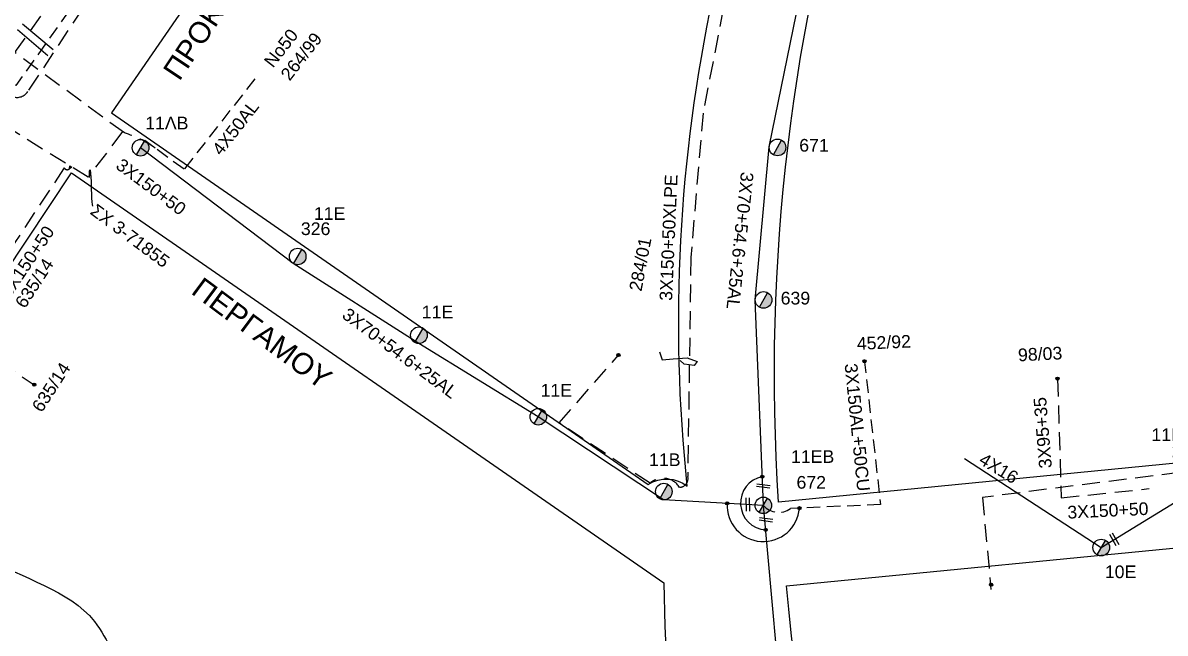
# Model space of a CAD drawing. Header units: millimetres. Extents: x 72 to 3039, y -786 to 786.
# Drawn here: x 1430.1 to 1592.4, y 517.7 to 604.4 of the extents above; entities that cross this region are included whole.
import ezdxf

# ---------------------------------------------------------------- set-up
doc = ezdxf.new("R2010")
doc.units = ezdxf.units.MM
doc.linetypes.add('DASHED', pattern=[19.05, 12.7, -6.35])
for name, color, linetype in [('Pillar OTE', 7, 'Continuous'), ('Άγνωστα', 7, 'Continuous'), ('Γέφυρες Εναέριου Δικτύου', 7, 'Continuous'), ('Εναέρια παροχή ΧΤ 4x16', 7, 'SYN_LINE'), ('Επιγραφές - Σχήματα', 7, 'Continuous'), ('Καλώδια ΧΤ   3x150+50AL', 7, 'DASHED'), ('Καλώδια ΧΤ   3x150+50AL XLPE', 7, 'DASHED'), ('Καλώδια ΧΤ   3x150+70AL', 7, 'DASHED'), ('Καλώδια ΧΤ   3x150AL+50CU', 7, 'DASHED'), ('Καλώδια ΧΤ   3x95+35 XLPE', 7, 'DASHED'), ('Μηχανική τομή', 7, 'Continuous'), ('Στύλος ΦΜ', 7, 'Continuous'), ('Στύλος ΦΜ @ 1', 7, 'Continuous'), ('Συνδέσεις', 7, 'Continuous'), ('Συνεστραμμένα ΧΤ   3x70+54.6+25 AL', 7, 'SYN_LINE'), ('Τομή', 7, 'Continuous'), ('Υπόβαθρο ΔΕΗ', 7, 'Continuous'), ('Υπόγεια καλώδια Παροχών ΧΤ   4x50AL', 7, 'DASHED')]:
    doc.layers.add(name, color=color, linetype=linetype)
doc.styles.get("Standard").update_dxf_attribs({"font": 'arial.ttf'})
doc.linetypes.add('SYN_LINE', pattern='A,0.5,-0.0001,["/\\/\\/\\/",Standard,S=0.1,R=0,X=0,Y=-0.05],-0.25', length=0.7501)

# ---------------------------------------------------------------- blocks, each defined once
blk = doc.blocks.new('ΥΠΑΡΧΩΝ ΤΣΙΜΕΝΤΕΝΙΟΣ ΣΤΥΛΟΣ')
at = {"layer": 'Στύλος ΦΜ'}
blk.add_hatch(color=7, dxfattribs=at).paths.add_polyline_path([(-1.29, -2.28, 0.574793), (2.62, 0, 0.268822), (1.3, 2.27)])
at = {"layer": 'Στύλος ΦΜ', "color": 7}
blk.add_line((-1.29, -2.28), (1.3, 2.27), dxfattribs=at)
blk.add_circle((0, 0), 2.62, dxfattribs=at)
at = {"layer": 'Στύλος ΦΜ', "flags": 4}
for tag, p in [('ΑΡΙΘΜΟΣ', (-4.68, 8.05)), ('ΤΥΠΟΣ', (-4.91, 3.03))]:
    blk.add_attdef(tag, p, '', height=4, dxfattribs=at)
blk = doc.blocks.new('_ΣΥΝΔΕΣΗ')
at = {"layer": 'Συνδέσεις', "linetype": 'SYN_LINE', "ltscale": 40}
blk.add_hatch(color=256, dxfattribs=at).paths.add_polyline_path([(0.5, -0.01, 1), (-0.5, -0.01, 1)])
at = {"layer": 'Συνδέσεις'}
blk.add_circle((0, -0.01), 0.5, dxfattribs=at)
blk = doc.blocks.new('ΜΗΧΑΝΙΚΗ ΤΟΜΗ')
at = {"layer": 'Μηχανική τομή', "ltscale": 40}
for p, q in [((-1.89, 0.78), (1.89, 0.78)), ((1.89, 0), (-1.89, 0))]:
    blk.add_line(p, q, dxfattribs=at)
blk = doc.blocks.new('ΤΟΜΗ')
at = {"layer": 'Τομή', "ltscale": 40}
for p, q in [((-5.68, 0), (5.68, 0)), ((5.68, -2.33), (-5.68, -2.33))]:
    blk.add_line(p, q, dxfattribs=at)

msp = doc.modelspace()

# ---------------------------------------------------------------- hatches: boundary and pattern name
at = {"layer": 'Pillar OTE', "ltscale": 40}
h = msp.add_hatch(color=256, dxfattribs=at)
h.dxf.hatch_style = 1
h.paths.add_polyline_path([(1436.73, 584.06), (1436.68, 583.64), (1437.03, 583.87)])

# ---------------------------------------------------------------- linework, layer by layer
msp.add_lwpolyline([(1437.03, 583.87), (1436.68, 583.64), (1436.73, 584.06), (1437.03, 583.87)], dxfattribs=at)
at = {"layer": 'Άγνωστα', "color": 27, "linetype": 'DASHED', "ltscale": 0.2}
msp.add_lwpolyline([(1457.14, 644.88), (1455.55, 642.55), (1456.23, 640.71, -0.262198), (1455.84, 638.32), (1453.22, 634.92, -0.722318), (1453.73, 632.04), (1442.03, 613.81), (1442.76, 612.83), (1430.75, 594.61, -0.333861), (1428.67, 593.87), (1415.01, 573.97, 0.21748), (1414.66, 571.95), (1415.25, 570.26, -0.317892), (1414.65, 568.19), (1404.62, 553.2, -0.219144), (1401.5, 551.3), (1397.15, 551.69), (1383.26, 531.31, -0.249125), (1379.57, 529.36), (1377.61, 526.14, -0.588105), (1376.96, 524.01, 2.024301)], format="xyb", dxfattribs=at)
at = {"layer": 'Άγνωστα', "color": 1, "linetype": 'DASHED', "ltscale": 0.2}
msp.add_lwpolyline([(1422.97, 564.23), (1420.46, 560.44), (1431.69, 552.99)], dxfattribs=at)
at = {"layer": 'Γέφυρες Εναέριου Δικτύου', "ltscale": 20}
for centre, radius, start, end in [((1535.85, 536.18), 3.82, 101.1618, 266.1027), ((1535.27, 535.85), 5.14, 176.8846, 355.5795)]:
    msp.add_arc(centre, radius, start, end, dxfattribs=at)
at = {"layer": 'Εναέρια παροχή ΧΤ 4x16', "color": 173, "ltscale": 20}
msp.add_lwpolyline([(1563.83, 542.5), (1583.28, 529.86), (1601.36, 540.96)], dxfattribs=at)
at = {"layer": 'Επιγραφές - Σχήματα', "ltscale": 20}
msp.add_lwpolyline([(1520.51, 557.65), (1520.89, 556.51), (1522.46, 556.68), (1524.46, 556.78), (1525.87, 556.3), (1525.43, 555.7), (1524.03, 555.92), (1523.43, 556.41)], dxfattribs=at)
at = {"layer": 'Καλώδια ΧΤ   3x150+50AL', "color": 1, "ltscale": 0.2}
for points in [[(1448.87, 586.57, 0.085202), (1444.48, 588.74), (1428.93, 600.15), (1442.5, 619.23), (1442.15, 621.3), (1450.5, 635.32), (1453.17, 638.67, 0.305112), (1453.34, 640.84), (1452.7, 641.99), (1463.09, 657.79), (1470.67, 653.06, 0.361795), (1472.63, 653.33), (1475.76, 657.19)], [(1444.21, 588.94), (1439.35, 582.47), (1427.67, 589.65), (1415.86, 572.89), (1416.98, 570.11, -0.331094), (1416.58, 568.59), (1402.14, 579.59)]]:
    msp.add_lwpolyline(points, format="xyb", dxfattribs=at)
at = {"layer": 'Καλώδια ΧΤ   3x150+50AL', "color": 62, "ltscale": 0.2}
msp.add_lwpolyline([(1594.72, 538.95), (1594.42, 540.51), (1566.42, 536.98), (1567.61, 523.88)], dxfattribs=at)
at = {"layer": 'Καλώδια ΧΤ   3x150+50AL XLPE', "color": 27, "ltscale": 0.2}
msp.add_lwpolyline([(1523.75, 626.59), (1517.99, 618.78), (1530.29, 610.11), (1526.7, 591.53), (1524.97, 571.05), (1524.53, 539.97, -0.489529), (1523.35, 538.41, 0.469583), (1519.18, 538.99), (1506.27, 547.55), (1514.68, 557.19)], format="xyb", dxfattribs=at)
at = {"layer": 'Καλώδια ΧΤ   3x150+70AL', "color": 173, "ltscale": 0.15}
msp.add_lwpolyline([(1459.01, 643.48), (1457.26, 641.74), (1457.62, 640.52, -0.143225), (1457.36, 637.21), (1455.22, 634.05, 0.150487), (1452.63, 633.19), (1440.61, 614.34), (1441.55, 613.05), (1429.07, 595.49), (1428.07, 595.8), (1412.61, 573.69), (1413.93, 569.37), (1404.1, 554.66, -0.268986), (1400.3, 552.8), (1398.23, 553.42, 0.331376), (1395.56, 552.45), (1381.57, 532.04), (1377.91, 531.52), (1359.27, 546.09)], format="xyb", dxfattribs=at)
at = {"layer": 'Καλώδια ΧΤ   3x150AL+50CU', "color": 1, "linetype": 'DASHED', "ltscale": 0.2}
msp.add_lwpolyline([(1436.68, 583.64, -0.474174), (1435.94, 583.77), (1423.33, 564.77)], format="xyb", dxfattribs=at)
at = {"layer": 'Καλώδια ΧΤ   3x150AL+50CU', "color": 1, "ltscale": 0.15}
msp.add_lwpolyline([(1549.61, 556.55), (1551.92, 535.97), (1539.14, 535.4, -0.392052), (1535.28, 535.85, -7.174186)], format="xyb", dxfattribs=at)
at = {"layer": 'Καλώδια ΧΤ   3x95+35 XLPE', "color": 62, "ltscale": 0.2}
msp.add_lwpolyline([(1577.07, 553.84), (1577.61, 536.92), (1590.11, 538.23)], dxfattribs=at)
at = {"layer": 'Συνεστραμμένα ΧΤ   3x70+54.6+25 AL', "color": 2, "ltscale": 20}
msp.add_lwpolyline([(1607.14, 361.74), (1581.43, 396.03), (1561.9, 430.07), (1548.79, 460.94), (1540.89, 489.8), (1537.15, 515.37), (1535.28, 535.85), (1534.12, 565.03), (1536.11, 586.78), (1541.27, 612.05), (1527.02, 622.19)], dxfattribs=at)
at = {"layer": 'Συνεστραμμένα ΧΤ   3x70+54.6+25 AL', "color": 1, "ltscale": 20}
msp.add_lwpolyline([(1535.28, 535.85), (1521.07, 536.63), (1503.3, 548.44), (1486.33, 558.83), (1468.48, 570.2), (1446.79, 586.64)], dxfattribs=at)
at = {"layer": 'Υπόβαθρο ΔΕΗ'}
for points in [[(1596.25, 725.21), (1646.12, 685.71, 0.180116), (1599.71, 542.42), (1537.44, 536.3, -0.185857), (1596.25, 725.21, 0.010142)], [(1528.13, 608.07), (1477.76, 642.53), (1442.65, 591.62), (1518.89, 538.81, -0.325387), (1524.47, 538.56, -0.079208), (1528.13, 608.07, 0.120972)], [(1675.29, 390.44), (1635.92, 341.85, -0.204631), (1538.56, 524.44), (1600.73, 530.49, 0.185276), (1675.29, 390.44, 0.883462)]]:
    msp.add_lwpolyline(points, format="xyb", dxfattribs=at)
msp.add_lwpolyline([(1436.96, 583.1), (1521.14, 524.84, 0.080782), (1532.23, 460.63), (1554.49, 410.23, -0.880118), (1536.72, 399.5), (1405.2, 535.25), (1405.2, 535.25)], format="xyb", close=True, dxfattribs=at)
msp.add_lwpolyline([(1436.4, 583.49), (1436.4, 583.49)], close=True, dxfattribs=at)
msp.add_open_spline([(1440.01, 578.32), (1439.84, 578.76), (1439.84, 583.66), (1439.48, 583.49), (1439.48, 583.11), (1439.48, 582.42)], degree=3, dxfattribs=at)
for points in [[(1408.77, 540.63), (1416.61, 535.36), (1424.86, 528.59), (1440.23, 519.36), (1445.69, 511.21), (1449.07, 509.1), (1458.03, 505.08), (1464.36, 497.55), (1470.01, 490), (1478.87, 483.6), (1483.45, 476.28), (1486.34, 470.2), (1491.27, 466.26), (1498.94, 463.1), (1506.98, 456.47), (1510.36, 446.55), (1512.82, 443.03), (1521.85, 438.3), (1531.14, 431.26), (1537.9, 426.62), (1546.57, 413.49), (1551.65, 404.66), (1553.06, 399.42), (1553.91, 391.58)], [(1405.2, 535.25), (1410.78, 534.07), (1418.88, 526.4), (1448.02, 497.91), (1448.65, 497.35), (1450.34, 497.56), (1459.12, 485.31), (1459.89, 483.42), (1468.16, 476.09), (1481.23, 467.52), (1486.54, 460.06), (1494.33, 456.89), (1502.08, 444.69), (1509.58, 434.68), (1516.84, 429.59), (1526.9, 418.83), (1534.64, 414.83), (1546.14, 400.81), (1547.05, 392.49)]]:
    msp.add_spline(points, degree=3, dxfattribs=at)
at = {"layer": 'Υπόγεια καλώδια Παροχών ΧΤ   4x50AL', "color": 1, "ltscale": 0.15}
msp.add_lwpolyline([(1463.01, 596.41), (1452.97, 583.58), (1447.37, 587.66)], dxfattribs=at)

# ---------------------------------------------------------------- block references
at = {"layer": 'Μηχανική τομή'}
for p, xscale, yscale, zscale, rotation in [((1535.24, 538.4), 0.4999999999996866, 0.4999999999996866, 0.4999999999996866, 352.1030864218995), ((1532.87, 535.98), 0.499999999999613, 0.499999999999613, 0.499999999999613, 271.3024926154426), ((1535.62, 533.61), 0.4999999999996866, 0.4999999999996866, 0.4999999999996866, 352.1030864218995), ((1585.3, 531.1), 0.4999999999994163, 0.4999999999994163, 0.4999999999994163, 119.1836918252782)]:
    msp.add_blockref('ΜΗΧΑΝΙΚΗ ΤΟΜΗ', p, dxfattribs=dict(at, xscale=xscale, yscale=yscale, zscale=zscale, rotation=rotation))
at = {"layer": 'Στύλος ΦΜ @ 1', "ltscale": 40}
ref = msp.add_blockref('ΥΠΑΡΧΩΝ ΤΣΙΜΕΝΤΕΝΙΟΣ ΣΤΥΛΟΣ', (1446.79, 586.64), dxfattribs=dict(at, xscale=0.4499999999998181, yscale=0.4499999999998181, zscale=0.4499999999998181))
ref.add_attrib('ΤΥΠΟΣ', '11ΛΒ', (1447.44, 589.25), dxfattribs={"layer": 'Στύλος ΦΜ', "height": 1.8, "flags": 4})
ref = msp.add_blockref('ΥΠΑΡΧΩΝ ΤΣΙΜΕΝΤΕΝΙΟΣ ΣΤΥΛΟΣ', (1537.28, 586.68), dxfattribs=dict(at, xscale=0.4499999999998181, yscale=0.4499999999998181, zscale=0.4499999999998181))
ref.add_attrib('ΤΥΠΟΣ', '671', (1540.37, 586.09), dxfattribs={"layer": 'Στύλος ΦΜ', "height": 1.8, "flags": 4})
ref = msp.add_blockref('ΥΠΑΡΧΩΝ ΤΣΙΜΕΝΤΕΝΙΟΣ ΣΤΥΛΟΣ', (1469.11, 571.19), dxfattribs=dict(at, xscale=0.4499999999998181, yscale=0.4499999999998181, zscale=0.4499999999998181))
ref.add_attrib('ΤΥΠΟΣ', '11Ε', (1471.41, 576.4), dxfattribs={"layer": 'Στύλος ΦΜ', "height": 1.8, "flags": 4})
ref.add_attrib('ΑΡΙΘΜΟΣ', '326', (1469.56, 574.24), dxfattribs={"layer": 'Στύλος ΦΜ', "height": 1.8, "flags": 4})
ref = msp.add_blockref('ΥΠΑΡΧΩΝ ΤΣΙΜΕΝΤΕΝΙΟΣ ΣΤΥΛΟΣ', (1535.3, 565.03), dxfattribs=dict(at, xscale=0.4499999999998181, yscale=0.4499999999998181, zscale=0.4499999999998181))
ref.add_attrib('ΑΡΙΘΜΟΣ', '639', (1537.73, 564.38), dxfattribs={"layer": 'Στύλος ΦΜ', "height": 1.8, "flags": 4})
ref = msp.add_blockref('ΥΠΑΡΧΩΝ ΤΣΙΜΕΝΤΕΝΙΟΣ ΣΤΥΛΟΣ', (1486.33, 560.01), dxfattribs=dict(at, xscale=0.4499999999998181, yscale=0.4499999999998181, zscale=0.4499999999998181))
ref.add_attrib('ΤΥΠΟΣ', '11Ε', (1486.74, 562.42), dxfattribs={"layer": 'Στύλος ΦΜ', "height": 1.8, "flags": 4})
ref = msp.add_blockref('ΥΠΑΡΧΩΝ ΤΣΙΜΕΝΤΕΝΙΟΣ ΣΤΥΛΟΣ', (1503.3, 548.44), dxfattribs=dict(at, xscale=0.4499999999998181, yscale=0.4499999999998181, zscale=0.4499999999998181))
ref.add_attrib('ΤΥΠΟΣ', '11Ε', (1503.62, 551.29), dxfattribs={"layer": 'Στύλος ΦΜ', "height": 1.8, "flags": 4})
ref = msp.add_blockref('ΥΠΑΡΧΩΝ ΤΣΙΜΕΝΤΕΝΙΟΣ ΣΤΥΛΟΣ', (1601.36, 540.96), dxfattribs=dict(at, xscale=0.4499999999998181, yscale=0.4499999999998181, zscale=0.4499999999998181))
ref.add_attrib('ΤΥΠΟΣ', '11ΕΒ', (1590.41, 544.98), dxfattribs={"layer": 'Στύλος ΦΜ', "height": 1.8, "flags": 4})
ref.add_attrib('ΑΡΙΘΜΟΣ', '237', (1593.29, 542.67), dxfattribs={"layer": 'Στύλος ΦΜ', "height": 1.8, "flags": 4})
ref = msp.add_blockref('ΥΠΑΡΧΩΝ ΤΣΙΜΕΝΤΕΝΙΟΣ ΣΤΥΛΟΣ', (1521.13, 537.8), dxfattribs=dict(at, xscale=0.4499999999998181, yscale=0.4499999999998181, zscale=0.4499999999998181))
ref.add_attrib('ΤΥΠΟΣ', '11Β', (1519.03, 541.43), dxfattribs={"layer": 'Στύλος ΦΜ', "height": 1.8, "flags": 4})
ref = msp.add_blockref('ΥΠΑΡΧΩΝ ΤΣΙΜΕΝΤΕΝΙΟΣ ΣΤΥΛΟΣ', (1535.27, 535.85), dxfattribs=dict(at, xscale=0.4499999999998181, yscale=0.4499999999998181, zscale=0.4499999999998181))
ref.add_attrib('ΤΥΠΟΣ', '11ΕΒ', (1539.2, 541.88), dxfattribs={"layer": 'Στύλος ΦΜ', "height": 1.8, "flags": 4})
ref.add_attrib('ΑΡΙΘΜΟΣ', '672', (1539.98, 538.22), dxfattribs={"layer": 'Στύλος ΦΜ', "height": 1.8, "flags": 4})
ref = msp.add_blockref('ΥΠΑΡΧΩΝ ΤΣΙΜΕΝΤΕΝΙΟΣ ΣΤΥΛΟΣ', (1583.28, 529.86), dxfattribs=dict(at, xscale=0.4499999999998181, yscale=0.4499999999998181, zscale=0.4499999999998181))
ref.add_attrib('ΤΥΠΟΣ', '10Ε', (1583.79, 525.51), dxfattribs={"layer": 'Στύλος ΦΜ', "height": 1.8, "flags": 4})
at = {"layer": 'Συνδέσεις', "xscale": 0.4499999999998181, "yscale": 0.4499999999998181, "zscale": 0.4499999999998181}
for p in [(1514.68, 557.2), (1549.65, 556.32), (1577.07, 553.85), (1431.69, 552.99), (1535.12, 539.93), (1530.14, 536.14), (1540.4, 535.46), (1535.6, 532.38), (1567.63, 524.59)]:
    msp.add_blockref('_ΣΥΝΔΕΣΗ', p, dxfattribs=at)
at = {"layer": 'Τομή', "xscale": 0.5000000000000135, "yscale": 0.5000000000000135, "zscale": 0.5000000000000135, "rotation": 139.6121682581939}
msp.add_blockref('ΤΟΜΗ', (1431.44, 601.53), dxfattribs=at)

# ---------------------------------------------------------------- texts
at = {"layer": 'Εναέρια παροχή ΧΤ 4x16', "insert": (1566.68, 543.41), "char_height": 1.8, "width": 23.5192, "attachment_point": 1, "rotation": 328.7544}
msp.add_mtext('4X16', dxfattribs=at)
at = {"layer": 'Επιγραφές - Σχήματα', "attachment_point": 1}
for s, insert, char_height, width, rotation in [('ΠPOK. MHTPOΠΟΛΙΤΟΥ', (1449.81, 597.65), 3, 149.4383, 56.3484), ('No50\\P264/99', (1464.18, 598.98), 1.8, 20.1794, 52.0508), ('ΣX 3-71855', (1440.55, 578.79), 1.8, 23.5192, 323.3829), ('284/01', (1516.18, 566.49), 1.8, 20.1794, 79.1993), ('635/14', (1428.84, 564.67), 1.8, 11.8763, 57.1019), ('ΠEPΓAMOY', (1455.6, 568.43), 3, 23.5192, 323.3829), ('452/92', (1548.51, 559.71), 1.8, 23.5192, 2.7151), ('98/03', (1571.41, 558.1), 1.8, 23.5192, 2.7151), ('635/14', (1431.23, 549.9), 1.8, 11.8763, 57.1019)]:
    msp.add_mtext(s, dxfattribs=dict(at, insert=insert, char_height=char_height, width=width, rotation=rotation))
at = {"layer": 'Καλώδια ΧΤ   3x150+50AL', "char_height": 1.8, "width": 23.5192, "attachment_point": 1}
for insert, rotation in [((1444.19, 585.26), 323.3829), ((1426.7, 566.19), 56), ((1578.42, 535.76), 2.7151)]:
    msp.add_mtext('3X150+50', dxfattribs=dict(at, insert=insert, rotation=rotation))
at = {"layer": 'Καλώδια ΧΤ   3x150+50AL XLPE', "insert": (1520.51, 564.95), "char_height": 1.8, "width": 11.8763, "attachment_point": 1, "rotation": 87.5}
msp.add_mtext('3X150+50XLPE', dxfattribs=at)
at = {"layer": 'Καλώδια ΧΤ   3x150AL+50CU', "insert": (1548.6, 556.09), "char_height": 1.8, "width": 23.5192, "attachment_point": 1, "rotation": 275.7675}
msp.add_mtext('3X150AL+50CU', dxfattribs=at)
at = {"layer": 'Καλώδια ΧΤ   3x95+35 XLPE', "insert": (1574.48, 541.03), "char_height": 1.8, "width": 23.5192, "attachment_point": 1, "rotation": 94.7533}
msp.add_mtext('3X95+35', dxfattribs=at)
at = {"layer": 'Συνεστραμμένα ΧΤ   3x70+54.6+25 AL', "char_height": 1.8, "width": 16.2172, "attachment_point": 1}
for insert, rotation in [((1533.9, 583.08), 263.8875), ((1476.34, 564.04), 323.298)]:
    msp.add_mtext('3X70+54.6+25AL', dxfattribs=dict(at, insert=insert, rotation=rotation))
at = {"layer": 'Υπόγεια καλώδια Παροχών ΧΤ   4x50AL', "insert": (1456.81, 586.51), "char_height": 1.8, "width": 20.1794, "attachment_point": 1, "rotation": 52.0508}
msp.add_mtext('4X50AL', dxfattribs=at)

doc.saveas('drawing.dxf')
